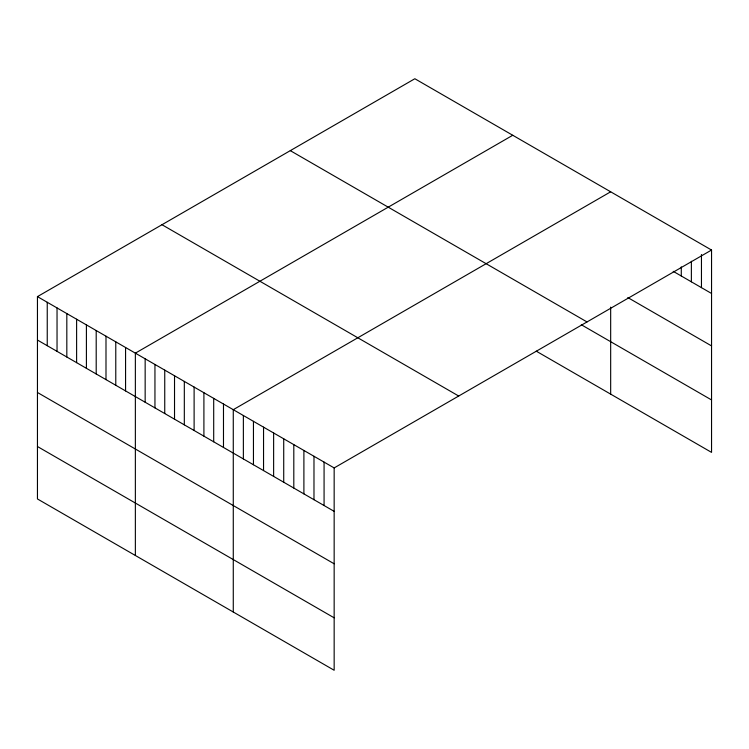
<?xml version="1.0" encoding="UTF-8"?>
<svg xmlns="http://www.w3.org/2000/svg" width="749" height="749" viewBox="0 0 749 749"><rect width="100%" height="100%" fill="white"/><g stroke="black" fill="none" stroke-linecap="round" stroke-linejoin="round"><path stroke-width="1.12" d="M711.55 250.044L334.157 467.928L334.157 670.261L37.45 498.956L37.45 296.623L414.843 78.739L711.55 250.044L711.55 452.377L536.256 351.169M512.756 135.269L135.363 353.154L135.363 555.486M610.669 191.8L233.276 409.684L233.276 612.017M673.211 271.335L711.55 293.468M627.821 297.568L711.55 345.907M290.303 150.643L587.01 321.939M581.299 324.738L711.55 399.938M161.99 224.719L458.697 396.024M37.45 296.623L334.157 467.928M37.45 340.046L334.157 511.352M37.45 392.485L334.157 563.791M37.45 446.516L334.157 617.822M701.457 254.501L701.457 287.644M691.374 261.251L691.374 281.821M681.281 266.85L681.281 275.988M610.669 307.118L610.669 394.133M324.074 462.105L324.074 505.528M313.981 456.281L313.981 499.705M303.897 450.449L303.897 493.881M293.805 444.625L293.805 488.048M283.721 438.802L283.721 482.225M273.628 432.978L273.628 476.401M263.545 427.155L263.545 470.578M253.452 421.331L253.452 464.755M243.369 415.508L243.369 458.931M223.483 404.029L223.483 447.453M213.699 398.374L213.699 441.798M203.906 392.719L203.906 436.152M194.113 387.074L194.113 430.497M184.32 381.419L184.32 424.842M174.526 375.764L174.526 419.187M164.743 370.109L164.743 413.532M154.949 364.463L154.949 407.887M145.156 358.808L145.156 402.232M125.57 347.499L125.57 390.922M115.777 341.844L115.777 385.267M105.993 336.198L105.993 379.621M96.2 330.543L96.2 373.966M86.407 324.888L86.407 368.311M76.613 319.233L76.613 362.656M66.82 313.578L66.82 357.001M57.036 307.933L57.036 351.356M47.243 302.278L47.243 345.701"/></g></svg>
